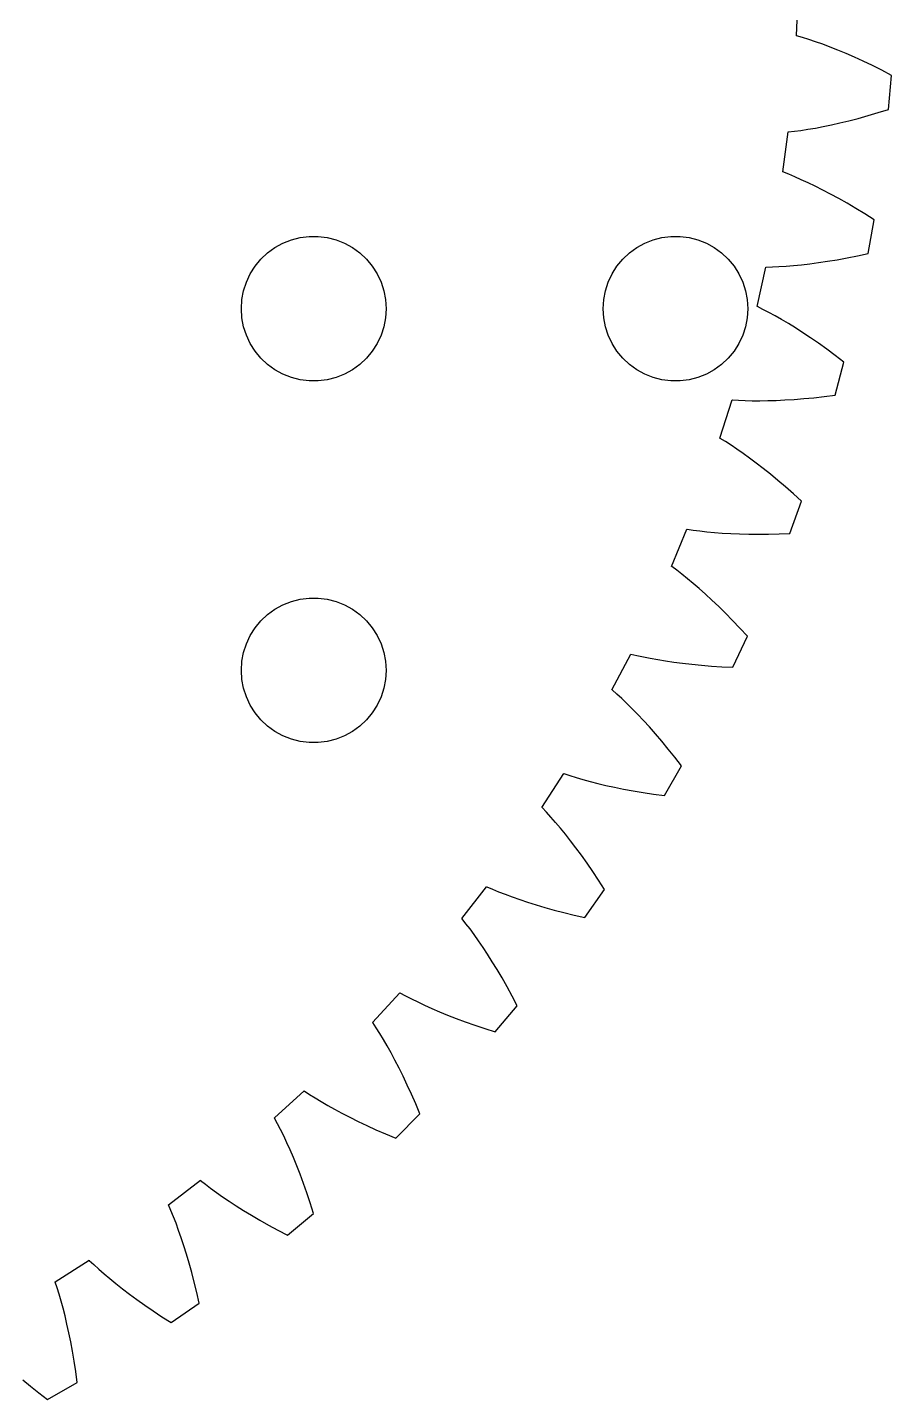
# Model space of a CAD drawing. Header units: metres. Extents: x -69 to 69, y 41 to 179.
# Drawn here: x 33.1 to 69, y 49.8 to 106.7 of the extents above; entities that cross this region are included whole.
import ezdxf

# ---------------------------------------------------------------- set-up
doc = ezdxf.new("R2010")
doc.units = ezdxf.units.M

msp = doc.modelspace()

# ---------------------------------------------------------------- linework, layer by layer
for p, q in [((65.0096, 106.325), (65.0856, 107.995)), ((65.0212, 106.324), (65.0096, 106.325)), ((65.2675, 106.25), (65.0212, 106.324)), ((65.5295, 106.166), (65.2675, 106.25)), ((65.8072, 106.072), (65.5295, 106.166)), ((66.1001, 105.967), (65.8072, 106.072)), ((66.4079, 105.85), (66.1001, 105.967)), ((66.7305, 105.722), (66.4079, 105.85)), ((67.0674, 105.582), (66.7305, 105.722)), ((67.4184, 105.429), (67.0674, 105.582)), ((67.783, 105.262), (67.4184, 105.429)), ((68.161, 105.082), (67.783, 105.262)), ((68.552, 104.888), (68.161, 105.082)), ((68.9556, 104.678), (68.552, 104.888)), ((68.8321, 103.267), (68.9556, 104.678)), ((67.9795, 103.007), (68.3983, 103.131)), ((68.3983, 103.131), (68.8321, 103.267)), ((65.1998, 102.397), (65.4896, 102.442)), ((65.4896, 102.442), (65.7962, 102.494)), ((65.7962, 102.494), (66.1196, 102.555)), ((66.1196, 102.555), (66.4595, 102.625)), ((66.4595, 102.625), (66.8157, 102.705)), ((66.8157, 102.705), (67.1879, 102.795)), ((67.1879, 102.795), (67.5759, 102.895)), ((67.5759, 102.895), (67.9795, 103.007)), ((64.442, 100.673), (64.6632, 102.33)), ((64.6632, 102.33), (64.6716, 102.329)), ((64.6716, 102.329), (64.9271, 102.36)), ((64.9271, 102.36), (65.1998, 102.397)), ((64.4534, 100.671), (64.442, 100.673)), ((64.6922, 100.576), (64.4534, 100.671)), ((64.946, 100.469), (64.6922, 100.576)), ((65.2144, 100.351), (64.946, 100.469)), ((65.497, 100.221), (65.2144, 100.351)), ((65.7936, 100.078), (65.497, 100.221)), ((66.1037, 99.9227), (65.7936, 100.078)), ((66.4271, 99.7536), (66.1037, 99.9227)), ((66.7634, 99.5704), (66.4271, 99.7536)), ((67.1122, 99.3728), (66.7634, 99.5704)), ((67.473, 99.1603), (67.1122, 99.3728)), ((67.8456, 98.9324), (67.473, 99.1603)), ((68.2294, 98.6886), (67.8456, 98.9324)), ((67.9834, 97.2935), (68.2294, 98.6886)), ((44.0729, 97.8532), (44.4379, 97.9469)), ((44.4379, 97.9469), (44.8116, 97.9941)), ((44.8116, 97.9941), (45.1884, 97.9941)), ((45.1884, 97.9941), (45.5621, 97.9469)), ((45.5621, 97.9469), (45.927, 97.8532)), ((59.0729, 97.8532), (59.4379, 97.9469)), ((59.4379, 97.9469), (59.8116, 97.9941)), ((59.8116, 97.9941), (60.1884, 97.9941)), ((60.1884, 97.9941), (60.5621, 97.9469)), ((60.5621, 97.9469), (60.927, 97.8532)), ((43.0877, 97.3116), (43.3925, 97.533)), ((43.3925, 97.533), (43.7227, 97.7145)), ((43.7227, 97.7145), (44.0729, 97.8532)), ((45.927, 97.8532), (46.2773, 97.7145)), ((46.2773, 97.7145), (46.6075, 97.533)), ((46.6075, 97.533), (46.9123, 97.3116)), ((58.0877, 97.3116), (58.3925, 97.533)), ((58.3925, 97.533), (58.7227, 97.7145)), ((58.7227, 97.7145), (59.0729, 97.8532)), ((60.927, 97.8532), (61.2773, 97.7145)), ((61.2773, 97.7145), (61.6075, 97.533)), ((61.6075, 97.533), (61.9123, 97.3116)), ((42.3711, 96.4453), (42.5729, 96.7634)), ((42.5729, 96.7634), (42.8131, 97.0536)), ((42.8131, 97.0536), (43.0877, 97.3116)), ((46.9123, 97.3116), (47.1869, 97.0536)), ((47.1869, 97.0536), (47.427, 96.7634)), ((47.427, 96.7634), (47.6289, 96.4453)), ((57.3711, 96.4453), (57.5729, 96.7634)), ((57.5729, 96.7634), (57.8131, 97.0536)), ((57.8131, 97.0536), (58.0877, 97.3116)), ((61.9123, 97.3116), (62.1869, 97.0536)), ((62.1869, 97.0536), (62.427, 96.7634)), ((62.427, 96.7634), (62.6289, 96.4453)), ((64.289, 96.7433), (64.5816, 96.7625)), ((64.5816, 96.7625), (64.8917, 96.7881)), ((64.8917, 96.7881), (65.2191, 96.8206)), ((65.2191, 96.8206), (65.5638, 96.8608)), ((65.5638, 96.8608), (65.9256, 96.9091)), ((65.9256, 96.9091), (66.3042, 96.9662)), ((66.3042, 96.9662), (66.6995, 97.0326)), ((66.6995, 97.0326), (67.1113, 97.1089)), ((67.1113, 97.1089), (67.5393, 97.1956)), ((67.5393, 97.1956), (67.9834, 97.2935)), ((42.2107, 96.1044), (42.3711, 96.4453)), ((47.6289, 96.4453), (47.7893, 96.1044)), ((57.2107, 96.1044), (57.3711, 96.4453)), ((62.6289, 96.4453), (62.7893, 96.1044)), ((63.3838, 95.092), (63.7487, 96.7234)), ((63.7487, 96.7234), (63.757, 96.7217)), ((63.757, 96.7217), (64.0141, 96.7299)), ((64.0141, 96.7299), (64.289, 96.7433)), ((42.0237, 95.376), (42.0942, 95.7461)), ((42.0942, 95.7461), (42.2107, 96.1044)), ((47.7893, 96.1044), (47.9057, 95.7461)), ((47.9057, 95.7461), (47.9763, 95.376)), ((57.0237, 95.376), (57.0942, 95.7461)), ((57.0942, 95.7461), (57.2107, 96.1044)), ((62.7893, 96.1044), (62.9057, 95.7461)), ((62.9057, 95.7461), (62.9763, 95.376)), ((42, 95), (42.0237, 95.376)), ((47.9763, 95.376), (48, 95)), ((57, 95), (57.0237, 95.376)), ((62.9763, 95.376), (63, 95)), ((63.3951, 95.0894), (63.3838, 95.092)), ((63.6247, 94.9733), (63.3951, 95.0894)), ((42.0237, 94.624), (42, 95)), ((42.0942, 94.2539), (42.0237, 94.624)), ((47.9763, 94.624), (47.9057, 94.2539)), ((48, 95), (47.9763, 94.624)), ((57.0237, 94.624), (57, 95)), ((57.0942, 94.2539), (57.0237, 94.624)), ((62.9763, 94.624), (62.9057, 94.2539)), ((63, 95), (62.9763, 94.624)), ((63.8682, 94.8449), (63.6247, 94.9733)), ((64.1252, 94.7039), (63.8682, 94.8449)), ((64.3954, 94.5497), (64.1252, 94.7039)), ((64.6785, 94.3818), (64.3954, 94.5497)), ((42.2107, 93.8956), (42.0942, 94.2539)), ((47.9057, 94.2539), (47.7893, 93.8956)), ((57.2107, 93.8956), (57.0942, 94.2539)), ((62.9057, 94.2539), (62.7893, 93.8956)), ((64.9739, 94.1997), (64.6785, 94.3818)), ((65.2813, 94.003), (64.9739, 94.1997)), ((65.6004, 93.7913), (65.2813, 94.003)), ((42.3711, 93.5547), (42.2107, 93.8956)), ((42.5729, 93.2366), (42.3711, 93.5547)), ((47.6289, 93.5547), (47.427, 93.2366)), ((47.7893, 93.8956), (47.6289, 93.5547)), ((57.3711, 93.5547), (57.2107, 93.8956)), ((57.5729, 93.2366), (57.3711, 93.5547)), ((62.6289, 93.5547), (62.427, 93.2366)), ((62.7893, 93.8956), (62.6289, 93.5547)), ((65.9306, 93.5641), (65.6004, 93.7913)), ((66.2715, 93.3209), (65.9306, 93.5641)), ((42.8131, 92.9464), (42.5729, 93.2366)), ((43.0877, 92.6885), (42.8131, 92.9464)), ((47.1869, 92.9464), (46.9123, 92.6885)), ((47.427, 93.2366), (47.1869, 92.9464)), ((57.8131, 92.9464), (57.5729, 93.2366)), ((58.0877, 92.6885), (57.8131, 92.9464)), ((62.1869, 92.9464), (61.9123, 92.6885)), ((62.427, 93.2366), (62.1869, 92.9464)), ((66.6228, 93.0614), (66.2715, 93.3209)), ((66.6172, 91.4167), (66.9839, 92.785)), ((66.9839, 92.785), (66.6228, 93.0614)), ((43.3925, 92.467), (43.0877, 92.6885)), ((43.7227, 92.2855), (43.3925, 92.467)), ((44.0729, 92.1468), (43.7227, 92.2855)), ((46.2773, 92.2855), (45.927, 92.1468)), ((46.6075, 92.467), (46.2773, 92.2855)), ((46.9123, 92.6885), (46.6075, 92.467)), ((58.3925, 92.467), (58.0877, 92.6885)), ((58.7227, 92.2855), (58.3925, 92.467)), ((59.0729, 92.1468), (58.7227, 92.2855)), ((61.2773, 92.2855), (60.927, 92.1468)), ((61.6075, 92.467), (61.2773, 92.2855)), ((61.9123, 92.6885), (61.6075, 92.467)), ((44.4379, 92.0531), (44.0729, 92.1468)), ((44.8116, 92.0059), (44.4379, 92.0531)), ((45.1884, 92.0059), (44.8116, 92.0059)), ((45.5621, 92.0531), (45.1884, 92.0059)), ((45.927, 92.1468), (45.5621, 92.0531)), ((59.4379, 92.0531), (59.0729, 92.1468)), ((59.8116, 92.0059), (59.4379, 92.0531)), ((60.1884, 92.0059), (59.8116, 92.0059)), ((60.5621, 92.0531), (60.1884, 92.0059)), ((60.927, 92.1468), (60.5621, 92.0531)), ((61.8433, 89.6245), (62.349, 91.2179)), ((62.349, 91.2179), (62.3571, 91.2154)), ((62.3571, 91.2154), (62.614, 91.2012)), ((62.614, 91.2012), (62.889, 91.1906)), ((62.889, 91.1906), (63.1821, 91.1842)), ((63.1821, 91.1842), (63.4933, 91.1827)), ((63.4933, 91.1827), (63.8223, 91.1866)), ((63.8223, 91.1866), (64.1692, 91.1965)), ((64.1692, 91.1965), (64.5338, 91.2131)), ((64.5338, 91.2131), (64.9159, 91.237)), ((64.9159, 91.237), (65.3155, 91.2687)), ((65.3155, 91.2687), (65.7324, 91.3088)), ((65.7324, 91.3088), (66.1664, 91.3579)), ((66.1664, 91.3579), (66.6172, 91.4167)), ((61.8543, 89.6209), (61.8433, 89.6245)), ((62.0729, 89.4852), (61.8543, 89.6209)), ((62.3043, 89.3361), (62.0729, 89.4852)), ((62.5481, 89.1732), (62.3043, 89.3361)), ((62.8038, 88.996), (62.5481, 89.1732)), ((63.0711, 88.8041), (62.8038, 88.996)), ((63.3495, 88.597), (63.0711, 88.8041)), ((63.6387, 88.3743), (63.3495, 88.597)), ((63.938, 88.1355), (63.6387, 88.3743)), ((64.2472, 87.8804), (63.938, 88.1355)), ((64.5657, 87.6084), (64.2472, 87.8804)), ((64.893, 87.3192), (64.5657, 87.6084)), ((65.2286, 87.0125), (64.893, 87.3192)), ((64.7441, 85.6813), (65.2286, 87.0125)), ((59.8321, 84.312), (60.4747, 85.8553)), ((60.4747, 85.8553), (60.4826, 85.8521)), ((60.4826, 85.8521), (60.7373, 85.8156)), ((60.7373, 85.8156), (61.0103, 85.781)), ((61.0103, 85.781), (61.3018, 85.7491)), ((61.3018, 85.7491), (61.6116, 85.7205)), ((61.6116, 85.7205), (61.9398, 85.6957)), ((61.9398, 85.6957), (62.2862, 85.6754)), ((62.2862, 85.6754), (62.6508, 85.6601)), ((62.6508, 85.6601), (63.0336, 85.6506)), ((63.0336, 85.6506), (63.4344, 85.6473)), ((63.4344, 85.6473), (63.8532, 85.6509)), ((63.8532, 85.6509), (64.2898, 85.6621)), ((64.2898, 85.6621), (64.7441, 85.6813)), ((59.8428, 84.3075), (59.8321, 84.312)), ((60.0487, 84.1532), (59.8428, 84.3075)), ((60.2662, 83.9846), (60.0487, 84.1532)), ((60.4949, 83.8011), (60.2662, 83.9846)), ((60.7342, 83.6022), (60.4949, 83.8011)), ((60.9838, 83.3877), (60.7342, 83.6022)), ((61.2431, 83.1572), (60.9838, 83.3877)), ((61.5117, 82.9101), (61.2431, 83.1572)), ((43.0877, 82.3116), (43.3925, 82.533)), ((43.3925, 82.533), (43.7227, 82.7145)), ((43.7227, 82.7145), (44.0729, 82.8532)), ((44.0729, 82.8532), (44.4379, 82.9469)), ((44.4379, 82.9469), (44.8116, 82.9941)), ((44.8116, 82.9941), (45.1884, 82.9941)), ((45.1884, 82.9941), (45.5621, 82.9469)), ((45.5621, 82.9469), (45.927, 82.8532)), ((45.927, 82.8532), (46.2773, 82.7145)), ((46.2773, 82.7145), (46.6075, 82.533)), ((46.6075, 82.533), (46.9123, 82.3116)), ((61.7891, 82.6462), (61.5117, 82.9101)), ((62.0749, 82.365), (61.7891, 82.6462)), ((42.5729, 81.7634), (42.8131, 82.0536)), ((42.8131, 82.0536), (43.0877, 82.3116)), ((46.9123, 82.3116), (47.1869, 82.0536)), ((47.1869, 82.0536), (47.427, 81.7634)), ((62.3684, 82.0663), (62.0749, 82.365)), ((62.6693, 81.7498), (62.3684, 82.0663)), ((42.2107, 81.1044), (42.3711, 81.4453)), ((42.3711, 81.4453), (42.5729, 81.7634)), ((47.427, 81.7634), (47.6289, 81.4453)), ((47.6289, 81.4453), (47.7893, 81.1044)), ((62.3782, 80.131), (62.9769, 81.4149)), ((62.9769, 81.4149), (62.6693, 81.7498)), ((42.0942, 80.7461), (42.2107, 81.1044)), ((47.7893, 81.1044), (47.9057, 80.7461)), ((42, 80), (42.0237, 80.376)), ((42.0237, 80.376), (42.0942, 80.7461)), ((47.9057, 80.7461), (47.9763, 80.376)), ((47.9763, 80.376), (48, 80)), ((57.3656, 79.1951), (58.1403, 80.6765)), ((58.1403, 80.6765), (58.1478, 80.6726)), ((58.1478, 80.6726), (58.3983, 80.614)), ((58.3983, 80.614), (58.6674, 80.5558)), ((58.6674, 80.5558), (58.9549, 80.4986)), ((58.9549, 80.4986), (59.2611, 80.4431)), ((59.2611, 80.4431), (59.5858, 80.3898)), ((59.5858, 80.3898), (59.9291, 80.3393)), ((59.9291, 80.3393), (60.291, 80.2924)), ((60.291, 80.2924), (60.6715, 80.2495)), ((60.6715, 80.2495), (61.0706, 80.2113)), ((42.0237, 79.624), (42, 80)), ((48, 80), (47.9763, 79.624)), ((61.0706, 80.2113), (61.4881, 80.1784)), ((61.4881, 80.1784), (61.924, 80.1515)), ((61.924, 80.1515), (62.3782, 80.131)), ((42.0942, 79.2539), (42.0237, 79.624)), ((42.2107, 78.8956), (42.0942, 79.2539)), ((47.9057, 79.2539), (47.7893, 78.8956)), ((47.9763, 79.624), (47.9057, 79.2539)), ((57.3758, 79.1896), (57.3656, 79.1951)), ((57.5675, 79.018), (57.3758, 79.1896)), ((42.3711, 78.5547), (42.2107, 78.8956)), ((42.5729, 78.2366), (42.3711, 78.5547)), ((47.6289, 78.5547), (47.427, 78.2366)), ((47.7893, 78.8956), (47.6289, 78.5547)), ((57.7695, 78.831), (57.5675, 79.018)), ((57.9813, 78.6283), (57.7695, 78.831)), ((58.2024, 78.4094), (57.9813, 78.6283)), ((42.8131, 77.9464), (42.5729, 78.2366)), ((47.427, 78.2366), (47.1869, 77.9464)), ((58.4323, 78.1739), (58.2024, 78.4094)), ((58.6705, 77.9216), (58.4323, 78.1739)), ((43.0877, 77.6885), (42.8131, 77.9464)), ((43.3925, 77.467), (43.0877, 77.6885)), ((43.7227, 77.2855), (43.3925, 77.467)), ((46.6075, 77.467), (46.2773, 77.2855)), ((46.9123, 77.6885), (46.6075, 77.467)), ((47.1869, 77.9464), (46.9123, 77.6885)), ((58.9166, 77.6521), (58.6705, 77.9216)), ((59.17, 77.365), (58.9166, 77.6521)), ((44.0729, 77.1468), (43.7227, 77.2855)), ((44.4379, 77.0531), (44.0729, 77.1468)), ((44.8116, 77.0059), (44.4379, 77.0531)), ((45.1884, 77.0059), (44.8116, 77.0059)), ((45.5621, 77.0531), (45.1884, 77.0059)), ((45.927, 77.1468), (45.5621, 77.0531)), ((46.2773, 77.2855), (45.927, 77.1468)), ((59.4301, 77.06), (59.17, 77.365)), ((59.6965, 76.7369), (59.4301, 77.06)), ((59.9686, 76.3953), (59.6965, 76.7369)), ((60.2459, 76.0349), (59.9686, 76.3953)), ((54.4625, 74.3125), (55.3633, 75.7208)), ((55.3633, 75.7208), (55.3705, 75.7163)), ((55.3705, 75.7163), (55.615, 75.6361)), ((59.5376, 74.8081), (60.2459, 76.0349)), ((55.615, 75.6361), (55.8779, 75.5546)), ((55.8779, 75.5546), (56.1594, 75.4726)), ((56.1594, 75.4726), (56.4595, 75.3906)), ((56.4595, 75.3906), (56.7783, 75.3092)), ((56.7783, 75.3092), (57.116, 75.229)), ((57.116, 75.229), (57.4724, 75.1507)), ((57.4724, 75.1507), (57.8477, 75.0748)), ((57.8477, 75.0748), (58.2419, 75.002)), ((58.2419, 75.002), (58.655, 74.9329)), ((58.655, 74.9329), (59.0869, 74.868)), ((59.0869, 74.868), (59.5376, 74.8081)), ((54.4722, 74.3062), (54.4625, 74.3125)), ((54.6482, 74.1186), (54.4722, 74.3062)), ((54.8331, 73.9147), (54.6482, 74.1186)), ((55.0264, 73.6942), (54.8331, 73.9147)), ((55.2276, 73.4569), (55.0264, 73.6942)), ((55.4361, 73.2023), (55.2276, 73.4569)), ((55.6515, 72.9302), (55.4361, 73.2023)), ((55.8731, 72.6402), (55.6515, 72.9302)), ((56.1005, 72.3322), (55.8731, 72.6402)), ((56.3331, 72.0057), (56.1005, 72.3322)), ((56.5703, 71.6606), (56.3331, 72.0057)), ((56.8116, 71.2965), (56.5703, 71.6606)), ((57.0564, 70.9134), (56.8116, 71.2965)), ((51.1449, 69.7016), (52.165, 71.026)), ((52.165, 71.026), (52.1718, 71.0209)), ((52.1718, 71.0209), (52.4083, 70.9197)), ((52.4083, 70.9197), (52.6631, 70.8156)), ((52.6631, 70.8156), (52.9364, 70.7094)), ((52.9364, 70.7094), (53.2282, 70.6015)), ((53.2282, 70.6015), (53.5388, 70.4926)), ((56.2438, 69.7529), (57.0564, 70.9134)), ((53.5388, 70.4926), (53.8681, 70.3833)), ((53.8681, 70.3833), (54.2164, 70.2743)), ((54.2164, 70.2743), (54.5837, 70.166)), ((54.5837, 70.166), (54.97, 70.0591)), ((54.97, 70.0591), (55.3755, 69.9542)), ((51.154, 69.6945), (51.1449, 69.7016)), ((51.313, 69.4922), (51.154, 69.6945)), ((51.4794, 69.273), (51.313, 69.4922)), ((55.3755, 69.9542), (55.8001, 69.8519)), ((55.8001, 69.8519), (56.2438, 69.7529)), ((51.6528, 69.0365), (51.4794, 69.273)), ((51.8325, 68.7825), (51.6528, 69.0365)), ((52.0181, 68.5108), (51.8325, 68.7825)), ((52.2088, 68.2209), (52.0181, 68.5108)), ((52.4044, 67.9128), (52.2088, 68.2209)), ((52.604, 67.586), (52.4044, 67.9128)), ((52.8073, 67.2405), (52.604, 67.586)), ((53.0135, 66.876), (52.8073, 67.2405)), ((47.438, 65.3974), (48.5697, 66.6278)), ((48.5697, 66.6278), (48.576, 66.6222)), ((48.576, 66.6222), (48.8028, 66.5007)), ((53.2222, 66.4924), (53.0135, 66.876)), ((48.8028, 66.5007), (49.0476, 66.3748)), ((49.0476, 66.3748), (49.3106, 66.2452)), ((49.3106, 66.2452), (49.5919, 66.1123)), ((49.5919, 66.1123), (49.8918, 65.9768)), ((52.522, 65.0041), (53.4326, 66.0893)), ((53.4326, 66.0893), (53.2222, 66.4924)), ((49.8918, 65.9768), (50.2103, 65.8392)), ((50.2103, 65.8392), (50.5478, 65.7001)), ((50.5478, 65.7001), (50.9042, 65.5603)), ((50.9042, 65.5603), (51.2798, 65.4201)), ((47.4464, 65.3895), (47.438, 65.3974)), ((47.5872, 65.1741), (47.4464, 65.3895)), ((47.7339, 64.9412), (47.5872, 65.1741)), ((47.886, 64.6906), (47.7339, 64.9412)), ((51.2798, 65.4201), (51.6745, 65.2803)), ((51.6745, 65.2803), (52.0886, 65.1414)), ((52.0886, 65.1414), (52.522, 65.0041)), ((48.0429, 64.4219), (47.886, 64.6906)), ((48.2041, 64.135), (48.0429, 64.4219)), ((48.3689, 63.8296), (48.2041, 64.135)), ((48.5368, 63.5056), (48.3689, 63.8296)), ((48.7072, 63.1627), (48.5368, 63.5056)), ((48.8796, 62.8008), (48.7072, 63.1627)), ((49.0533, 62.4197), (48.8796, 62.8008)), ((43.3701, 61.4326), (44.6047, 62.5597)), ((44.6047, 62.5597), (44.6105, 62.5536)), ((44.6105, 62.5536), (44.8259, 62.4128)), ((44.8259, 62.4128), (45.0588, 62.2661)), ((45.0588, 62.2661), (45.3094, 62.114)), ((45.3094, 62.114), (45.5781, 61.9571)), ((49.2277, 62.0193), (49.0533, 62.4197)), ((45.5781, 61.9571), (45.865, 61.7959)), ((45.865, 61.7959), (46.1704, 61.6311)), ((46.1704, 61.6311), (46.4944, 61.4632)), ((48.4005, 60.5977), (49.4023, 61.5995)), ((49.4023, 61.5995), (49.2277, 62.0193)), ((43.3778, 61.424), (43.3701, 61.4326)), ((43.4993, 61.1972), (43.3778, 61.424)), ((43.6252, 60.9524), (43.4993, 61.1972)), ((43.7548, 60.6894), (43.6252, 60.9524)), ((46.4944, 61.4632), (46.8373, 61.2928)), ((46.8373, 61.2928), (47.1992, 61.1204)), ((47.1992, 61.1204), (47.5803, 60.9467)), ((47.5803, 60.9467), (47.9807, 60.7723)), ((43.8877, 60.4081), (43.7548, 60.6894)), ((44.0232, 60.1082), (43.8877, 60.4081)), ((47.9807, 60.7723), (48.4005, 60.5977)), ((44.1608, 59.7897), (44.0232, 60.1082)), ((44.2999, 59.4522), (44.1608, 59.7897)), ((44.4397, 59.0958), (44.2999, 59.4522)), ((38.9722, 57.8375), (40.3003, 58.8527)), ((40.3003, 58.8527), (40.3055, 58.846)), ((40.3055, 58.846), (40.5078, 58.687)), ((40.5078, 58.687), (40.727, 58.5206)), ((44.5799, 58.7202), (44.4397, 59.0958)), ((44.7197, 58.3255), (44.5799, 58.7202)), ((40.727, 58.5206), (40.9635, 58.3472)), ((40.9635, 58.3472), (41.2175, 58.1675)), ((41.2175, 58.1675), (41.4892, 57.9819)), ((44.8586, 57.9114), (44.7197, 58.3255)), ((38.9791, 57.8282), (38.9722, 57.8375)), ((39.0803, 57.5917), (38.9791, 57.8282)), ((39.1844, 57.3369), (39.0803, 57.5917)), ((41.4892, 57.9819), (41.7791, 57.7912)), ((41.7791, 57.7912), (42.0872, 57.5956)), ((42.0872, 57.5956), (42.414, 57.396)), ((44.9959, 57.478), (44.8586, 57.9114)), ((39.2906, 57.0636), (39.1844, 57.3369)), ((39.3985, 56.7718), (39.2906, 57.0636)), ((42.414, 57.396), (42.7595, 57.1927)), ((42.7595, 57.1927), (43.124, 56.9865)), ((43.124, 56.9865), (43.5076, 56.7778)), ((43.9107, 56.5674), (44.9959, 57.478)), ((39.5074, 56.4612), (39.3985, 56.7718)), ((39.6167, 56.1319), (39.5074, 56.4612)), ((43.5076, 56.7778), (43.9107, 56.5674)), ((39.7257, 55.7836), (39.6167, 56.1319)), ((39.834, 55.4163), (39.7257, 55.7836)), ((34.2776, 54.6393), (35.6891, 55.5349)), ((35.6891, 55.5349), (35.6938, 55.5278)), ((35.6938, 55.5278), (35.8814, 55.3518)), ((35.8814, 55.3518), (36.0853, 55.1669)), ((39.9409, 55.03), (39.834, 55.4163)), ((34.2837, 54.6295), (34.2776, 54.6393)), ((36.0853, 55.1669), (36.3058, 54.9736)), ((36.3058, 54.9736), (36.5431, 54.7724)), ((36.5431, 54.7724), (36.7977, 54.5639)), ((40.0458, 54.6245), (39.9409, 55.03)), ((34.3639, 54.385), (34.2837, 54.6295)), ((34.4454, 54.1221), (34.3639, 54.385)), ((34.5274, 53.8406), (34.4454, 54.1221)), ((36.7977, 54.5639), (37.0698, 54.3485)), ((37.0698, 54.3485), (37.3598, 54.1269)), ((37.3598, 54.1269), (37.6678, 53.8995)), ((40.1481, 54.1999), (40.0458, 54.6245)), ((40.2471, 53.7562), (40.1481, 54.1999)), ((34.6094, 53.5405), (34.5274, 53.8406)), ((34.6908, 53.2217), (34.6094, 53.5405)), ((37.6678, 53.8995), (37.9943, 53.6669)), ((37.9943, 53.6669), (38.3394, 53.4297)), ((39.0866, 52.9436), (40.2471, 53.7562)), ((34.771, 52.884), (34.6908, 53.2217)), ((38.3394, 53.4297), (38.7035, 53.1884)), ((38.7035, 53.1884), (39.0866, 52.9436)), ((34.8493, 52.5276), (34.771, 52.884)), ((34.9252, 52.1523), (34.8493, 52.5276)), ((34.998, 51.7581), (34.9252, 52.1523)), ((35.0671, 51.345), (34.998, 51.7581)), ((35.132, 50.9131), (35.0671, 51.345)), ((35.1919, 50.4624), (35.132, 50.9131)), ((32.94, 50.5699), (33.2631, 50.3035)), ((33.2631, 50.3035), (33.6047, 50.0314)), ((33.9651, 49.7541), (35.1919, 50.4624)), ((33.6047, 50.0314), (33.9651, 49.7541))]:
    msp.add_line(p, q)

doc.saveas('drawing.dxf')
